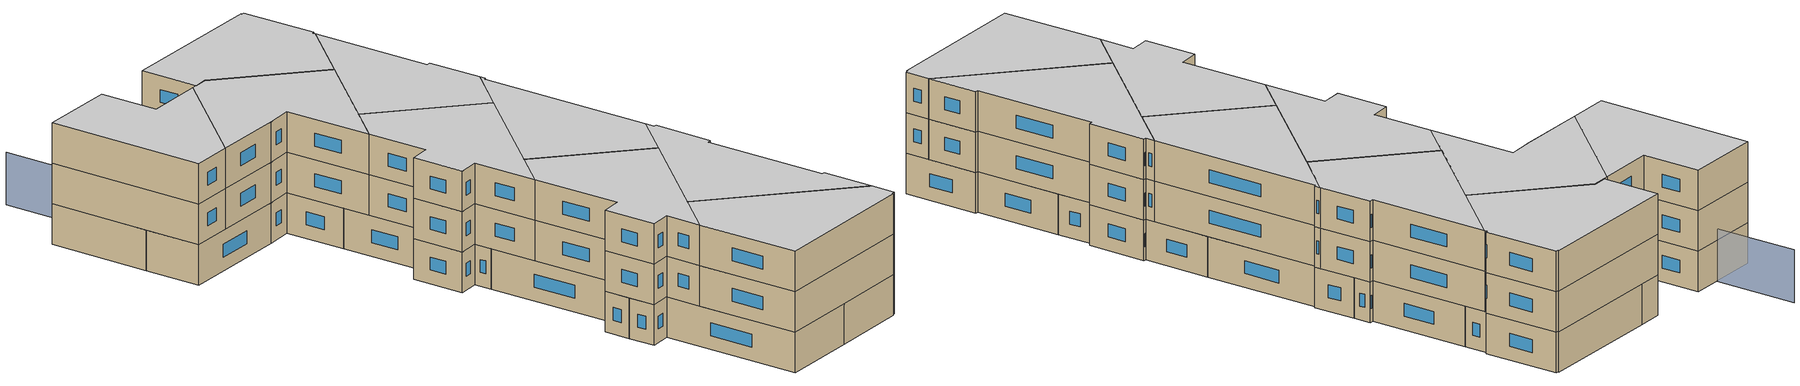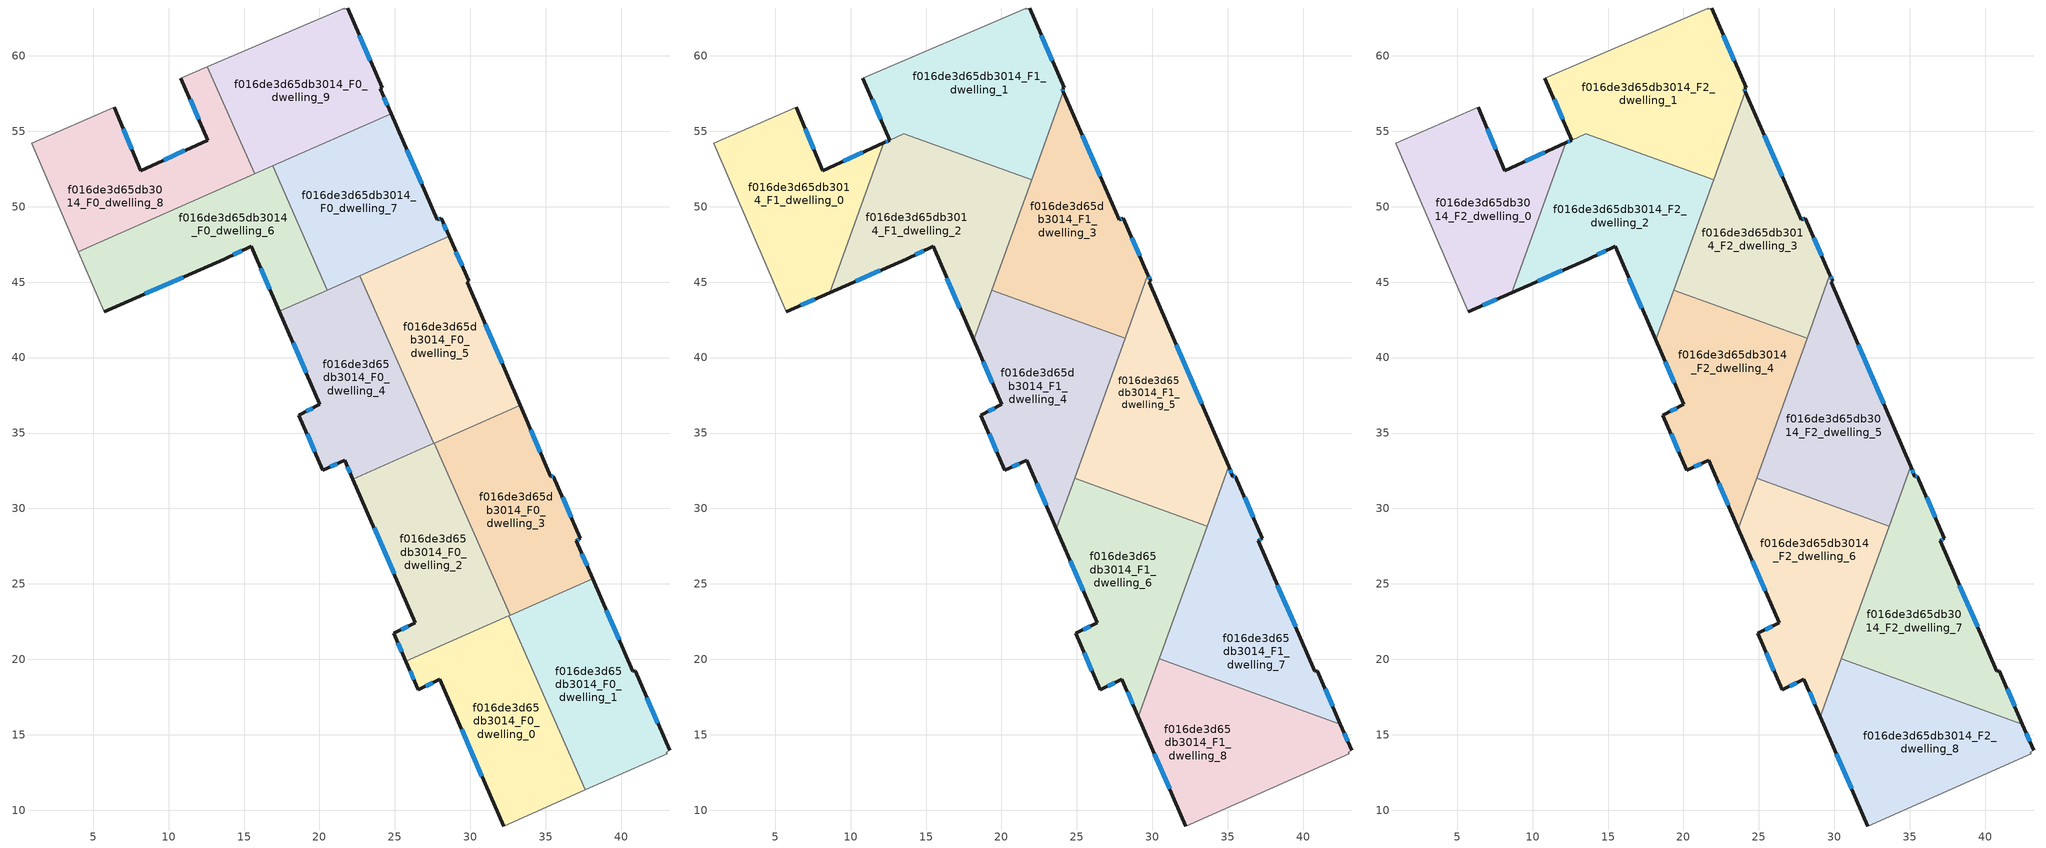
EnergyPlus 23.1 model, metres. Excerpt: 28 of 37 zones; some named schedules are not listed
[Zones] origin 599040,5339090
f016de3d65db3014_F0_dwelling_0
 floor ground (EU_floor_Construction): 32.54,22.87 37.62,11.34 32.21,8.95 27.99,18.68 26.54,17.99 25.73,19.87 z0
 wall outside (EU_wall_Construction): 25.73,19.87 26.54,17.99 27.99,18.68 32.21,8.95 z0:3
 wall to f016de3d65db3014_F0_dwelling_1 (EU_wall_Construction): 37.62,11.34 32.54,22.87 z0:3
 wall adiabatic (EU_wall_Construction): 32.21,8.95 37.62,11.34 z0:3
 wall to f016de3d65db3014_F0_dwelling_2 (EU_wall_Construction): 32.54,22.87 25.73,19.87 z0:3
 window (EU_Window_Construction): 26,19.23 26.27,18.63 / 29.43,15.37 30.77,12.26 / 27.04,18.22 27.5,18.45 z1.02:1.98
f016de3d65db3014_F0_dwelling_1
 floor ground (EU_floor_Construction): 38.12,25.33 40.78,19.22 40.93,19.25 43.22,13.96 42.99,13.83 43.04,13.75 37.62,11.34 32.54,22.87 z0
 wall outside (EU_wall_Construction): 43.22,13.96 40.93,19.25 40.78,19.22 38.12,25.33 z0:3
 wall adiabatic (EU_wall_Construction): 37.62,11.34 43.04,13.75 42.99,13.83 43.22,13.96 z0:3
 wall to f016de3d65db3014_F0_dwelling_3 (EU_wall_Construction): 38.12,25.33 32.65,22.92 z0:3
 wall to f016de3d65db3014_F0_dwelling_2 (EU_wall_Construction): 32.65,22.92 32.54,22.87 z0:3
 window (EU_Window_Construction): 39.87,21.3 39.02,23.25 / 42.44,15.76 41.71,17.45 z1.02:1.98
f016de3d65db3014_F0_dwelling_2
 floor ground (EU_floor_Construction): 27.62,34.33 32.65,22.92 25.73,19.87 24.93,21.71 26.36,22.41 22.21,31.95 z0
 wall outside (EU_wall_Construction): 22.21,31.95 26.36,22.41 24.93,21.71 25.73,19.87 z0:3
 wall to f016de3d65db3014_F0_dwelling_3 (EU_wall_Construction): 32.65,22.92 27.62,34.33 z0:3
 wall to f016de3d65db3014_F0_dwelling_4 (EU_wall_Construction): 27.57,34.31 22.21,31.95 z0:3
 wall to f016de3d65db3014_F0_dwelling_5 (EU_wall_Construction): 27.62,34.33 27.57,34.31 z0:3
 window (EU_Window_Construction): 23.62,28.7 24.95,25.66 / 25.2,21.08 25.46,20.5 / 25.87,22.17 25.41,21.95 z1.02:1.98
f016de3d65db3014_F0_dwelling_3
 floor ground (EU_floor_Construction): 33.31,36.84 35.35,32.12 35.51,32.15 37.29,28.01 37.02,27.85 38.12,25.33 32.65,22.92 27.62,34.33 z0
 wall outside (EU_wall_Construction): 38.12,25.33 37.02,27.85 37.29,28.01 35.51,32.15 35.35,32.12 33.31,36.84 z0:3
 wall to f016de3d65db3014_F0_dwelling_5 (EU_wall_Construction): 33.31,36.84 27.62,34.33 z0:3
 window (EU_Window_Construction): 37.75,26.19 37.4,26.99 / 34.65,33.72 34,35.23 / 35.45,32.14 35.4,32.13 / 36.69,29.42 36.12,30.74 / 37.11,27.9 37.2,27.96 z1.02:1.98
f016de3d65db3014_F0_dwelling_4
 floor ground (EU_floor_Construction): 22.67,45.43 27.57,34.31 22.21,31.95 21.67,33.2 20.23,32.53 18.64,36.19 20.04,36.89 17.34,43.08 z0
 wall outside (EU_wall_Construction): 17.34,43.08 20.04,36.89 18.64,36.19 20.23,32.53 21.67,33.2 22.21,31.95 z0:3
 wall to f016de3d65db3014_F0_dwelling_5 (EU_wall_Construction): 27.57,34.31 22.67,45.43 z0:3
 wall to f016de3d65db3014_F0_dwelling_6 (EU_wall_Construction): 20.52,44.48 17.34,43.08 z0:3
 wall to f016de3d65db3014_F0_dwelling_7 (EU_wall_Construction): 22.67,45.43 20.52,44.48 z0:3
 window (EU_Window_Construction): 19.18,34.94 19.69,33.77 / 19.56,36.65 19.11,36.43 / 18.26,40.97 19.12,39 / 21.85,32.77 22.03,32.37 / 20.72,32.76 21.18,32.97 z1.02:1.98
f016de3d65db3014_F0_dwelling_5
 floor ground (EU_floor_Construction): 29.9,45.08 29.8,45 33.31,36.84 27.57,34.31 22.67,45.43 28.59,48.04 z0
 wall outside (EU_wall_Construction): 33.31,36.84 29.8,45 29.9,45.08 28.59,48.04 z0:3
 wall to f016de3d65db3014_F0_dwelling_7 (EU_wall_Construction): 28.59,48.04 22.67,45.43 z0:3
 window (EU_Window_Construction): 29.45,46.09 29.04,47.03 / 32.12,39.61 31,42.22 z1.02:1.98
f016de3d65db3014_F0_dwelling_6
 floor ground (EU_floor_Construction): 16.9,52.7 20.52,44.48 17.34,43.08 15.46,47.39 13.68,46.53 5.72,43.04 4.01,47.02 z0
 wall outside (EU_wall_Construction): 5.72,43.04 13.68,46.53 15.46,47.39 17.34,43.08 z0:3
 wall adiabatic (EU_wall_Construction): 4.01,47.02 5.72,43.04 z0:3
 wall to f016de3d65db3014_F0_dwelling_7 (EU_wall_Construction): 20.52,44.48 16.9,52.7 z0:3
 wall to f016de3d65db3014_F0_dwelling_8 (EU_wall_Construction): 15.7,52.17 4.01,47.02 z0:3
 wall to f016de3d65db3014_F0_dwelling_9 (EU_wall_Construction): 16.9,52.7 15.7,52.17 z0:3
 window (EU_Window_Construction): 8.43,44.23 10.97,45.34 / 16.1,45.92 16.7,44.55 / 14.29,46.82 14.86,47.1 z1.02:1.98
 ceiling adiabatic (EU_roof_Construction): 20.52,44.48 19.89,45.93 19.15,43.88 z3
f016de3d65db3014_F0_dwelling_7
 floor ground (EU_floor_Construction): 24.75,56.16 27.81,49.15 28.07,49.23 28.59,48.04 20.52,44.48 16.9,52.7 z0
 wall outside (EU_wall_Construction): 28.59,48.04 28.07,49.23 27.81,49.15 24.75,56.16 z0:3
 wall to f016de3d65db3014_F0_dwelling_9 (EU_wall_Construction): 24.75,56.16 16.9,52.7 z0:3
 window (EU_Window_Construction): 26.77,51.54 25.79,53.78 / 27.98,49.2 27.89,49.18 / 28.42,48.44 28.25,48.83 z1.02:1.98
 ceiling adiabatic (EU_roof_Construction): 19.89,45.93 23.35,55.55 16.9,52.7 z3
f016de3d65db3014_F0_dwelling_8
 floor ground (EU_floor_Construction): 12.57,59.27 15.69,52.17 4.01,47.02 0.93,54.2 6.4,56.58 8.15,52.4 12.6,54.42 10.81,58.51 z0
 wall outside (EU_wall_Construction): 10.81,58.51 12.6,54.42 8.15,52.4 6.4,56.58 z0:3
 wall adiabatic (EU_wall_Construction): 12.57,59.27 10.81,58.51 / 6.4,56.58 0.93,54.2 4.01,47.02 z0:3
 wall to f016de3d65db3014_F0_dwelling_9 (EU_wall_Construction): 15.69,52.17 12.57,59.27 z0:3
 window (EU_Window_Construction): 7.55,53.82 6.99,55.16 / 11.09,53.73 9.66,53.09 / 11.42,57.12 11.99,55.81 z1.02:1.98
f016de3d65db3014_F0_dwelling_9
 floor ground (EU_floor_Construction): 21.87,63.17 24.16,57.87 24.03,57.82 24.75,56.16 15.69,52.17 12.57,59.27 21.64,63.18 21.62,63.08 z0
 wall outside (EU_wall_Construction): 24.75,56.16 24.03,57.82 24.16,57.87 21.87,63.17 z0:3
 wall adiabatic (EU_wall_Construction): 21.64,63.18 12.57,59.27 / 21.64,63.18 21.62,63.08 / 21.87,63.17 21.62,63.08 z0:3
 window (EU_Window_Construction): 24.5,56.73 24.27,57.26 / 23.38,59.68 22.65,61.37 z1.02:1.98
f016de3d65db3014_F1_dwelling_0
 floor to f016de3d65db3014_F0_dwelling_8 (EU_floor_Construction): 12.2,54.24 10.65,49.95 4.01,47.02 0.93,54.2 6.4,56.58 8.15,52.4 z3
 floor to f016de3d65db3014_F0_dwelling_6 (EU_floor_Construction): 10.65,49.95 8.62,44.31 5.72,43.04 4.01,47.02 z3
 wall outside (EU_wall_Construction): 12.2,54.24 8.15,52.4 6.4,56.58 / 5.72,43.04 8.62,44.31 z3:6
 wall to f016de3d65db3014_F1_dwelling_2 (EU_wall_Construction): 8.62,44.31 12.2,54.24 z3:6
 wall adiabatic (EU_wall_Construction): 6.4,56.58 0.93,54.2 5.72,43.04 z3:6
 window (EU_Window_Construction): 7.55,53.82 6.99,55.16 / 10.82,53.61 9.52,53.03 / 6.71,43.47 7.63,43.88 z4.02:4.98
f016de3d65db3014_F1_dwelling_1
 floor to f016de3d65db3014_F0_dwelling_9 (EU_floor_Construction): 21.87,63.17 24.16,57.87 24.03,57.82 24.11,57.64 23.35,55.55 18.06,53.21 14.7,54.42 12.57,59.27 21.64,63.18 21.62,63.08 z3
 floor adiabatic (EU_floor_Construction): 23.35,55.55 22,51.79 18.06,53.21 z3
 floor to f016de3d65db3014_F0_dwelling_8 (EU_floor_Construction): 12.57,59.27 14.7,54.42 13.54,54.84 12.6,54.42 10.81,58.51 z3
 wall outside (EU_wall_Construction): 10.81,58.51 12.6,54.42 / 24.11,57.64 24.03,57.82 24.16,57.87 21.87,63.17 z3:6
 wall adiabatic (EU_wall_Construction): 21.64,63.18 10.81,58.51 / 21.64,63.18 21.62,63.08 / 21.87,63.17 21.62,63.08 z3:6
 wall to f016de3d65db3014_F1_dwelling_2 (EU_wall_Construction): 12.6,54.42 13.54,54.84 22,51.79 z3:6
 wall to f016de3d65db3014_F1_dwelling_3 (EU_wall_Construction): 22,51.79 24.11,57.64 z3:6
 window (EU_Window_Construction): 11.42,57.12 11.99,55.81 / 23.38,59.68 22.65,61.37 / 24.08,57.7 24.05,57.76 z4.02:4.98
f016de3d65db3014_F1_dwelling_2
 floor to f016de3d65db3014_F0_dwelling_6 (EU_floor_Construction): 16.9,52.7 19.89,45.93 19.15,43.88 17.34,43.08 15.46,47.39 13.68,46.53 8.62,44.31 10.65,49.95 z3
 floor to f016de3d65db3014_F0_dwelling_8 (EU_floor_Construction): 14.7,54.42 15.69,52.17 10.65,49.95 12.2,54.24 13.54,54.84 z3
 floor to f016de3d65db3014_F0_dwelling_4 (EU_floor_Construction): 19.15,43.88 18.17,41.17 17.34,43.08 z3
 floor adiabatic (EU_floor_Construction): 22,51.79 19.89,45.93 16.9,52.7 18.06,53.21 z3
 floor to f016de3d65db3014_F0_dwelling_9 (EU_floor_Construction): 18.06,53.21 15.69,52.17 14.7,54.42 z3
 wall outside (EU_wall_Construction): 8.62,44.31 13.68,46.53 15.46,47.39 18.17,41.17 / 12.6,54.42 12.2,54.24 z3:6
 wall to f016de3d65db3014_F1_dwelling_4 (EU_wall_Construction): 18.17,41.17 19.36,44.48 z3:6
 wall to f016de3d65db3014_F1_dwelling_3 (EU_wall_Construction): 19.36,44.48 22,51.79 z3:6
 window (EU_Window_Construction): 16.39,45.27 17.25,43.29 / 14.29,46.82 14.86,47.1 / 10.34,45.07 11.96,45.78 / 12.46,54.36 12.33,54.3 z4.02:4.98
f016de3d65db3014_F1_dwelling_3
 floor to f016de3d65db3014_F0_dwelling_7 (EU_floor_Construction): 24.75,56.16 27.81,49.15 28.07,49.23 28.59,48.04 20.52,44.48 19.89,45.93 23.35,55.55 z3
 floor to f016de3d65db3014_F0_dwelling_9 (EU_floor_Construction): 24.11,57.64 24.75,56.16 23.35,55.55 z3
 floor to f016de3d65db3014_F0_dwelling_4 (EU_floor_Construction): 22.67,45.43 23.79,42.88 20,44.25 z3
 floor to f016de3d65db3014_F0_dwelling_5 (EU_floor_Construction): 28.59,48.04 29.71,45.5 28.2,41.29 23.79,42.88 22.67,45.43 z3
 floor adiabatic (EU_floor_Construction): 19.89,45.93 20.52,44.48 20,44.25 19.36,44.48 z3
 wall outside (EU_wall_Construction): 29.71,45.5 28.07,49.23 27.81,49.15 24.11,57.64 z3:6
 wall to f016de3d65db3014_F1_dwelling_4 (EU_wall_Construction): 19.36,44.48 28.2,41.29 z3:6
 wall to f016de3d65db3014_F1_dwelling_5 (EU_wall_Construction): 28.2,41.29 29.71,45.5 z3:6
 window (EU_Window_Construction): 26.55,52.04 25.37,54.75 / 27.98,49.2 27.89,49.18 / 29.15,46.77 28.63,47.96 z4.02:4.98
f016de3d65db3014_F1_dwelling_4
 floor to f016de3d65db3014_F0_dwelling_4 (EU_floor_Construction): 23.79,42.88 26.53,36.66 25.32,33.32 22.21,31.95 21.67,33.2 20.23,32.53 18.64,36.19 20.04,36.89 18.17,41.17 19.15,43.88 20,44.25 z3
 floor to f016de3d65db3014_F0_dwelling_2 (EU_floor_Construction): 25.32,33.32 23.64,28.66 22.21,31.95 z3
 floor to f016de3d65db3014_F0_dwelling_5 (EU_floor_Construction): 28.2,41.29 26.53,36.66 23.79,42.88 z3
 floor adiabatic (EU_floor_Construction): 20,44.25 19.15,43.88 19.36,44.48 z3
 wall outside (EU_wall_Construction): 18.17,41.17 20.04,36.89 18.64,36.19 20.23,32.53 21.67,33.2 23.64,28.66 z3:6
 wall to f016de3d65db3014_F1_dwelling_6 (EU_wall_Construction): 23.64,28.66 24.85,32 z3:6
 wall to f016de3d65db3014_F1_dwelling_5 (EU_wall_Construction): 24.85,32 28.2,41.29 z3:6
 window (EU_Window_Construction): 20.72,32.76 21.18,32.97 / 19.18,34.94 19.69,33.77 / 19.56,36.65 19.11,36.43 / 18.81,39.72 19.4,38.35 / 22.34,31.66 22.97,30.2 z4.02:4.98
f016de3d65db3014_F1_dwelling_5
 floor to f016de3d65db3014_F0_dwelling_3 (EU_floor_Construction): 33.31,36.84 35.06,32.78 33.63,28.83 29.36,30.37 27.62,34.33 z3
 floor to f016de3d65db3014_F0_dwelling_5 (EU_floor_Construction): 29.9,45.08 29.8,45 33.31,36.84 27.57,34.31 26.53,36.66 29.71,45.5 z3
 floor to f016de3d65db3014_F0_dwelling_2 (EU_floor_Construction): 27.62,34.33 29.36,30.37 24.85,32 25.32,33.32 z3
 floor to f016de3d65db3014_F0_dwelling_4 (EU_floor_Construction): 26.53,36.66 27.57,34.31 25.32,33.32 z3
 wall outside (EU_wall_Construction): 35.06,32.78 29.8,45 29.9,45.08 29.71,45.5 z3:6
 wall to f016de3d65db3014_F1_dwelling_6 (EU_wall_Construction): 24.85,32 33.63,28.83 z3:6
 wall to f016de3d65db3014_F1_dwelling_7 (EU_wall_Construction): 33.63,28.83 35.06,32.78 z3:6
 window (EU_Window_Construction): 33.27,36.94 31.59,40.84 / 29.83,45.22 29.78,45.36 z4.02:4.98
f016de3d65db3014_F1_dwelling_6
 floor to f016de3d65db3014_F0_dwelling_2 (EU_floor_Construction): 29.36,30.37 32.02,24.35 31.29,22.32 25.73,19.87 24.93,21.71 26.36,22.41 23.64,28.66 24.85,32 z3
 floor to f016de3d65db3014_F0_dwelling_0 (EU_floor_Construction): 31.29,22.32 29.07,16.18 27.99,18.68 26.54,17.99 25.73,19.87 z3
 floor to f016de3d65db3014_F0_dwelling_3 (EU_floor_Construction): 33.63,28.83 32.02,24.35 29.36,30.37 z3
 wall outside (EU_wall_Construction): 23.64,28.66 26.36,22.41 24.93,21.71 26.54,17.99 27.99,18.68 29.07,16.18 z3:6
 wall to f016de3d65db3014_F1_dwelling_8 (EU_wall_Construction): 29.07,16.18 30.46,20.02 z3:6
 wall to f016de3d65db3014_F1_dwelling_7 (EU_wall_Construction): 30.46,20.02 33.63,28.83 z3:6
 window (EU_Window_Construction): 25.48,20.44 25.99,19.25 / 25.87,22.17 25.41,21.95 / 24.57,26.53 25.43,24.54 / 28.36,17.83 28.71,17.03 / 27.04,18.22 27.5,18.45 z4.02:4.98
f016de3d65db3014_F1_dwelling_7
 floor to f016de3d65db3014_F0_dwelling_1 (EU_floor_Construction): 38.12,25.33 40.78,19.22 40.93,19.25 42.47,15.69 34.42,18.59 32.54,22.87 z3
 floor to f016de3d65db3014_F0_dwelling_3 (EU_floor_Construction): 35.51,32.15 37.29,28.01 37.02,27.85 38.12,25.33 32.65,22.92 32.02,24.35 35.06,32.78 35.35,32.12 z3
 floor to f016de3d65db3014_F0_dwelling_2 (EU_floor_Construction): 32.02,24.35 32.65,22.92 31.29,22.32 z3
 floor to f016de3d65db3014_F0_dwelling_0 (EU_floor_Construction): 32.54,22.87 34.42,18.59 30.46,20.02 31.29,22.32 z3
 wall outside (EU_wall_Construction): 42.47,15.69 40.93,19.25 40.78,19.22 37.02,27.85 37.29,28.01 35.51,32.15 35.35,32.12 35.06,32.78 z3:6
 wall to f016de3d65db3014_F1_dwelling_8 (EU_wall_Construction): 30.46,20.02 42.47,15.69 z3:6
 window (EU_Window_Construction): 35.25,32.34 35.16,32.56 / 35.45,32.14 35.4,32.13 / 36.69,29.42 36.12,30.74 / 37.11,27.9 37.2,27.96 / 39.5,22.15 38.3,24.91 / 41.95,16.9 41.45,18.04 z4.02:4.98
f016de3d65db3014_F1_dwelling_8
 floor to f016de3d65db3014_F0_dwelling_0 (EU_floor_Construction): 34.42,18.59 37.62,11.34 32.21,8.95 29.07,16.18 30.46,20.02 z3
 floor to f016de3d65db3014_F0_dwelling_1 (EU_floor_Construction): 42.47,15.69 43.22,13.96 42.99,13.83 43.04,13.75 37.62,11.34 34.42,18.59 z3
 wall outside (EU_wall_Construction): 29.07,16.18 32.21,8.95 / 43.22,13.96 42.47,15.69 z3:6
 wall adiabatic (EU_wall_Construction): 32.21,8.95 43.04,13.75 42.99,13.83 43.22,13.96 z3:6
 window (EU_Window_Construction): 30.14,13.72 31.14,11.41 / 42.97,14.55 42.73,15.1 z4.02:4.98
f016de3d65db3014_F2_dwelling_0
 floor to f016de3d65db3014_F1_dwelling_0 (EU_floor_Construction): 12.2,54.24 8.62,44.31 5.72,43.04 0.93,54.2 6.4,56.58 8.15,52.4 z6
 wall outside (EU_wall_Construction): 12.2,54.24 8.15,52.4 6.4,56.58 / 5.72,43.04 8.62,44.31 z6:9
 wall to f016de3d65db3014_F2_dwelling_2 (EU_wall_Construction): 8.62,44.31 12.2,54.24 z6:9
 wall adiabatic (EU_wall_Construction): 6.4,56.58 0.93,54.2 5.72,43.04 z6:9
 window (EU_Window_Construction): 7.55,53.82 6.99,55.16 / 10.82,53.61 9.52,53.03 / 6.71,43.47 7.63,43.88 z7.02:7.98
 ceiling to f016de3d65db3014_F3_dwelling_0 (EU_floor_Construction): 8.62,44.31 12.2,54.24 8.15,52.4 6.4,56.58 0.93,54.2 5.72,43.04 z9
f016de3d65db3014_F2_dwelling_1
 floor to f016de3d65db3014_F1_dwelling_1 (EU_floor_Construction): 21.87,63.17 24.16,57.87 24.03,57.82 24.11,57.64 22,51.79 13.54,54.84 12.6,54.42 10.81,58.51 21.64,63.18 21.62,63.08 z6
 wall outside (EU_wall_Construction): 10.81,58.51 12.6,54.42 / 24.11,57.64 24.03,57.82 24.16,57.87 21.87,63.17 z6:9
 wall adiabatic (EU_wall_Construction): 21.64,63.18 10.81,58.51 / 21.64,63.18 21.62,63.08 / 21.87,63.17 21.62,63.08 z6:9
 wall to f016de3d65db3014_F2_dwelling_2 (EU_wall_Construction): 12.6,54.42 13.54,54.84 22,51.79 z6:9
 wall to f016de3d65db3014_F2_dwelling_3 (EU_wall_Construction): 22,51.79 24.11,57.64 z6:9
 window (EU_Window_Construction): 11.42,57.12 11.99,55.81 / 23.38,59.68 22.65,61.37 / 24.08,57.7 24.05,57.76 z7.02:7.98
 ceiling to f016de3d65db3014_F3_dwelling_1 (EU_floor_Construction): 22,51.79 24.11,57.64 24.03,57.82 24.16,57.87 21.87,63.17 21.62,63.08 21.64,63.18 10.81,58.51 12.6,54.42 13.54,54.84 z9
f016de3d65db3014_F2_dwelling_2
 floor to f016de3d65db3014_F1_dwelling_2 (EU_floor_Construction): 22,51.79 18.17,41.17 15.46,47.39 13.68,46.53 8.62,44.31 12.2,54.24 13.54,54.84 z6
 wall outside (EU_wall_Construction): 8.62,44.31 13.68,46.53 15.46,47.39 18.17,41.17 / 12.6,54.42 12.2,54.24 z6:9
 wall to f016de3d65db3014_F2_dwelling_4 (EU_wall_Construction): 18.17,41.17 19.36,44.48 z6:9
 wall to f016de3d65db3014_F2_dwelling_3 (EU_wall_Construction): 19.36,44.48 22,51.79 z6:9
 window (EU_Window_Construction): 16.39,45.27 17.25,43.29 / 14.29,46.82 14.86,47.1 / 10.34,45.07 11.96,45.78 / 12.46,54.36 12.33,54.3 z7.02:7.98
 ceiling to f016de3d65db3014_F3_dwelling_2 (EU_floor_Construction): 18.17,41.17 22,51.79 13.54,54.84 12.2,54.24 8.62,44.31 13.68,46.53 15.46,47.39 z9
f016de3d65db3014_F2_dwelling_3
 floor to f016de3d65db3014_F1_dwelling_3 (EU_floor_Construction): 24.11,57.64 27.81,49.15 28.07,49.23 29.71,45.5 28.2,41.29 19.36,44.48 z6
 wall outside (EU_wall_Construction): 29.71,45.5 28.07,49.23 27.81,49.15 24.11,57.64 z6:9
 wall to f016de3d65db3014_F2_dwelling_4 (EU_wall_Construction): 19.36,44.48 28.2,41.29 z6:9
 wall to f016de3d65db3014_F2_dwelling_5 (EU_wall_Construction): 28.2,41.29 29.71,45.5 z6:9
 window (EU_Window_Construction): 26.55,52.04 25.37,54.75 / 27.98,49.2 27.89,49.18 / 29.15,46.77 28.63,47.96 z7.02:7.98
 ceiling to f016de3d65db3014_F3_dwelling_3 (EU_floor_Construction): 28.2,41.29 29.71,45.5 28.07,49.23 27.81,49.15 24.11,57.64 19.36,44.48 z9
f016de3d65db3014_F2_dwelling_4
 floor to f016de3d65db3014_F1_dwelling_4 (EU_floor_Construction): 28.2,41.29 23.64,28.66 21.67,33.2 20.23,32.53 18.64,36.19 20.04,36.89 18.17,41.17 19.36,44.48 z6
 wall outside (EU_wall_Construction): 18.17,41.17 20.04,36.89 18.64,36.19 20.23,32.53 21.67,33.2 23.64,28.66 z6:9
 wall to f016de3d65db3014_F2_dwelling_6 (EU_wall_Construction): 23.64,28.66 24.85,32 z6:9
 wall to f016de3d65db3014_F2_dwelling_5 (EU_wall_Construction): 24.85,32 28.2,41.29 z6:9
 window (EU_Window_Construction): 20.72,32.76 21.18,32.97 / 19.18,34.94 19.69,33.77 / 19.56,36.65 19.11,36.43 / 18.81,39.72 19.4,38.35 / 22.34,31.66 22.97,30.2 z7.02:7.98
 ceiling to f016de3d65db3014_F3_dwelling_4 (EU_floor_Construction): 23.64,28.66 28.2,41.29 19.36,44.48 18.17,41.17 20.04,36.89 18.64,36.19 20.23,32.53 21.67,33.2 z9
f016de3d65db3014_F2_dwelling_5
 floor to f016de3d65db3014_F1_dwelling_5 (EU_floor_Construction): 29.9,45.08 29.8,45 35.06,32.78 33.63,28.83 24.85,32 29.71,45.5 z6
 wall outside (EU_wall_Construction): 35.06,32.78 29.8,45 29.9,45.08 29.71,45.5 z6:9
 wall to f016de3d65db3014_F2_dwelling_6 (EU_wall_Construction): 24.85,32 33.63,28.83 z6:9
 wall to f016de3d65db3014_F2_dwelling_7 (EU_wall_Construction): 33.63,28.83 35.06,32.78 z6:9
 window (EU_Window_Construction): 33.27,36.94 31.59,40.84 / 29.83,45.22 29.78,45.36 z7.02:7.98
 ceiling to f016de3d65db3014_F3_dwelling_5 (EU_floor_Construction): 33.63,28.83 35.06,32.78 29.8,45 29.9,45.08 29.71,45.5 24.85,32 z9
f016de3d65db3014_F2_dwelling_6
 floor to f016de3d65db3014_F1_dwelling_6 (EU_floor_Construction): 33.63,28.83 29.07,16.18 27.99,18.68 26.54,17.99 24.93,21.71 26.36,22.41 23.64,28.66 24.85,32 z6
 wall outside (EU_wall_Construction): 23.64,28.66 26.36,22.41 24.93,21.71 26.54,17.99 27.99,18.68 29.07,16.18 z6:9
 wall to f016de3d65db3014_F2_dwelling_8 (EU_wall_Construction): 29.07,16.18 30.46,20.02 z6:9
 wall to f016de3d65db3014_F2_dwelling_7 (EU_wall_Construction): 30.46,20.02 33.63,28.83 z6:9
 window (EU_Window_Construction): 25.48,20.44 25.99,19.25 / 25.87,22.17 25.41,21.95 / 24.57,26.53 25.43,24.54 / 28.36,17.83 28.71,17.03 / 27.04,18.22 27.5,18.45 z7.02:7.98
 ceiling to f016de3d65db3014_F3_dwelling_6 (EU_floor_Construction): 29.07,16.18 33.63,28.83 24.85,32 23.64,28.66 26.36,22.41 24.93,21.71 26.54,17.99 27.99,18.68 z9
f016de3d65db3014_F2_dwelling_7
 floor to f016de3d65db3014_F1_dwelling_7 (EU_floor_Construction): 35.51,32.15 37.29,28.01 37.02,27.85 40.78,19.22 40.93,19.25 42.47,15.69 30.46,20.02 35.06,32.78 35.35,32.12 z6
 wall outside (EU_wall_Construction): 42.47,15.69 40.93,19.25 40.78,19.22 37.02,27.85 37.29,28.01 35.51,32.15 35.35,32.12 35.06,32.78 z6:9
 wall to f016de3d65db3014_F2_dwelling_8 (EU_wall_Construction): 30.46,20.02 42.47,15.69 z6:9
 window (EU_Window_Construction): 35.25,32.34 35.16,32.56 / 35.45,32.14 35.4,32.13 / 36.69,29.42 36.12,30.74 / 37.11,27.9 37.2,27.96 / 39.5,22.15 38.3,24.91 / 41.95,16.9 41.45,18.04 z7.02:7.98
 ceiling to f016de3d65db3014_F3_dwelling_7 (EU_floor_Construction): 42.47,15.69 40.93,19.25 40.78,19.22 37.02,27.85 37.29,28.01 35.51,32.15 35.35,32.12 35.06,32.78 30.46,20.02 z9
f016de3d65db3014_F2_dwelling_8
 floor to f016de3d65db3014_F1_dwelling_8 (EU_floor_Construction): 42.47,15.69 43.22,13.96 42.99,13.83 43.04,13.75 32.21,8.95 29.07,16.18 30.46,20.02 z6
 wall outside (EU_wall_Construction): 29.07,16.18 32.21,8.95 / 43.22,13.96 42.47,15.69 z6:9
 wall adiabatic (EU_wall_Construction): 32.21,8.95 43.04,13.75 42.99,13.83 43.22,13.96 z6:9
 window (EU_Window_Construction): 30.14,13.72 31.14,11.41 / 42.97,14.55 42.73,15.1 z7.02:7.98
 ceiling to f016de3d65db3014_F3_dwelling_8 (EU_floor_Construction): 43.04,13.75 42.99,13.83 43.22,13.96 42.47,15.69 30.46,20.02 29.07,16.18 32.21,8.95 z9
shading: 1.82,61.55 4.38,55.7 z0:3.9
[Building]
EU S2 Campaign: North Axis=0; Terrain=City; Solar Distribution=FullExterior
[Site:Location]
Vienna: Latitude=48; Longitude=16.5; Time Zone=1; Elevation=183
[SizingPeriod:WeatherFileDays]
AnnualSizingPeriod: Begin Month=1; Begin Day of Month=1; End Month=12; End Day of Month=31; Day of Week for Start Day=Monday; Use Weather File Daylight Saving Period=No; Use Weather File Rain and Snow Indicators=No
[MATERIAL]
EU_InternalMass_Material: Roughness=MediumRough; Thickness=0.1; Conductivity=1; Density=1800; Specific Heat=900; Thermal Absorptance=0.9; Solar Absorptance=0.7; Visible Absorptance=0.7
[MATERIAL:NOMASS] Roughness=MediumRough; Thermal Absorptance=0.9; Solar Absorptance=0.7; Visible Absorptance=0.7
Name | Thermal Resistance
EU_wall_NoMass | 0.942466
EU_roof_NoMass | 0.551687
EU_floor_NoMass | 0.66527
[WINDOWMATERIAL:SIMPLEGLAZINGSYSTEM]
EU_Window_SimpleGlazing: UFactor=2.03367; Solar Heat Gain Coefficient=0.65; Visible Transmittance=0.65
[CONSTRUCTION]
EU_wall_Construction: EU_wall_NoMass
EU_roof_Construction: EU_roof_NoMass
EU_floor_Construction: EU_floor_NoMass
EU_Window_Construction: EU_Window_SimpleGlazing
EU_InternalMass_Construction: EU_InternalMass_Material
[ZONE] Type=1; Multiplier=1; Ceiling Height=autocalculate; Floor Area=autocalculate; Part of Total Floor Area=Yes
Name | Volume
f016de3d65db3014_F0_dwelling_0 | 231.853
f016de3d65db3014_F1_dwelling_0; f016de3d65db3014_F2_dwelling_0 | 234.965
f016de3d65db3014_F0_dwelling_1 | 231.873
f016de3d65db3014_F1_dwelling_1; f016de3d65db3014_F2_dwelling_1 | 270.497
f016de3d65db3014_F0_dwelling_2 | 231.857
f016de3d65db3014_F1_dwelling_2 | 267.404
f016de3d65db3014_F2_dwelling_2 | 267.328
f016de3d65db3014_F0_dwelling_3 | 231.828
f016de3d65db3014_F1_dwelling_3; f016de3d65db3014_F2_dwelling_3 | 257.611
f016de3d65db3014_F0_dwelling_4 | 231.875
f016de3d65db3014_F1_dwelling_4; f016de3d65db3014_F2_dwelling_4 | 257.62
f016de3d65db3014_F0_dwelling_5 | 231.847
f016de3d65db3014_F1_dwelling_5; f016de3d65db3014_F2_dwelling_5 | 257.629
f016de3d65db3014_F0_dwelling_6 | 231.867
f016de3d65db3014_F1_dwelling_6; f016de3d65db3014_F2_dwelling_6 | 257.593
f016de3d65db3014_F0_dwelling_7 | 231.855
f016de3d65db3014_F1_dwelling_7; f016de3d65db3014_F2_dwelling_7 | 257.618
f016de3d65db3014_F0_dwelling_8 | 231.84
f016de3d65db3014_F1_dwelling_8; f016de3d65db3014_F2_dwelling_8 | 257.637
f016de3d65db3014_F0_dwelling_9 | 231.861
[INTERNALMASS] Construction=EU_InternalMass_Construction
Name | Zone or ZoneList | Surface Area
f016de3d65db3014_F0_dwelling_0_EU_InternalMass | f016de3d65db3014_F0_dwelling_0 | 77.2845
f016de3d65db3014_F0_dwelling_1_EU_InternalMass | f016de3d65db3014_F0_dwelling_1 | 77.2912
f016de3d65db3014_F0_dwelling_2_EU_InternalMass | f016de3d65db3014_F0_dwelling_2 | 77.2853
f016de3d65db3014_F0_dwelling_3_EU_InternalMass | f016de3d65db3014_F0_dwelling_3 | 77.2761
f016de3d65db3014_F0_dwelling_4_EU_InternalMass | f016de3d65db3014_F0_dwelling_4 | 77.2916
f016de3d65db3014_F0_dwelling_5_EU_InternalMass | f016de3d65db3014_F0_dwelling_5 | 77.2821
f016de3d65db3014_F0_dwelling_6_EU_InternalMass | f016de3d65db3014_F0_dwelling_6 | 77.2888
f016de3d65db3014_F0_dwelling_7_EU_InternalMass | f016de3d65db3014_F0_dwelling_7 | 77.2849
f016de3d65db3014_F0_dwelling_8_EU_InternalMass | f016de3d65db3014_F0_dwelling_8 | 77.2803
f016de3d65db3014_F0_dwelling_9_EU_InternalMass | f016de3d65db3014_F0_dwelling_9 | 77.2866
f016de3d65db3014_F1_dwelling_0_EU_InternalMass | f016de3d65db3014_F1_dwelling_0 | 78.3221
f016de3d65db3014_F1_dwelling_1_EU_InternalMass | f016de3d65db3014_F1_dwelling_1 | 90.162
f016de3d65db3014_F1_dwelling_2_EU_InternalMass | f016de3d65db3014_F1_dwelling_2 | 89.1333
f016de3d65db3014_F1_dwelling_3_EU_InternalMass | f016de3d65db3014_F1_dwelling_3 | 85.87
f016de3d65db3014_F1_dwelling_4_EU_InternalMass | f016de3d65db3014_F1_dwelling_4 | 85.8739
f016de3d65db3014_F1_dwelling_5_EU_InternalMass | f016de3d65db3014_F1_dwelling_5 | 85.8748
f016de3d65db3014_F1_dwelling_6_EU_InternalMass | f016de3d65db3014_F1_dwelling_6 | 85.8647
f016de3d65db3014_F1_dwelling_7_EU_InternalMass | f016de3d65db3014_F1_dwelling_7 | 85.8728
f016de3d65db3014_F1_dwelling_8_EU_InternalMass | f016de3d65db3014_F1_dwelling_8 | 85.8794
f016de3d65db3014_F2_dwelling_0_EU_InternalMass | f016de3d65db3014_F2_dwelling_0 | 78.3221
f016de3d65db3014_F2_dwelling_1_EU_InternalMass | f016de3d65db3014_F2_dwelling_1 | 90.162
f016de3d65db3014_F2_dwelling_2_EU_InternalMass | f016de3d65db3014_F2_dwelling_2 | 89.1333
f016de3d65db3014_F2_dwelling_3_EU_InternalMass | f016de3d65db3014_F2_dwelling_3 | 85.87
f016de3d65db3014_F2_dwelling_4_EU_InternalMass | f016de3d65db3014_F2_dwelling_4 | 85.8739
f016de3d65db3014_F2_dwelling_5_EU_InternalMass | f016de3d65db3014_F2_dwelling_5 | 85.8748
f016de3d65db3014_F2_dwelling_6_EU_InternalMass | f016de3d65db3014_F2_dwelling_6 | 85.8647
f016de3d65db3014_F2_dwelling_7_EU_InternalMass | f016de3d65db3014_F2_dwelling_7 | 85.8728
f016de3d65db3014_F2_dwelling_8_EU_InternalMass | f016de3d65db3014_F2_dwelling_8 | 85.8794
[OTHEREQUIPMENT] Fuel Type=Electricity; Design Level Calculation Method=Watts/Area; Power per Zone Floor Area=1; Fraction Latent=0; Fraction Radiant=0; Fraction Lost=0; Carbon Dioxide Generation Rate=0; EndUse Subcategory=EU_Step8_InternalGains
Name | Zone or ZoneList or Space or SpaceList | Schedule
EU_Step8_InternalGain_f016de3d65db3014_F0_dwelling_0_f000 | f016de3d65db3014_F0_dwelling_0 | EU_Step8_GainSchedule_f016de3d65db3014_F0_dwelling_0_f000
EU_Step8_InternalGain_f016de3d65db3014_F0_dwelling_1_f000 | f016de3d65db3014_F0_dwelling_1 | EU_Step8_GainSchedule_f016de3d65db3014_F0_dwelling_1_f000
EU_Step8_InternalGain_f016de3d65db3014_F0_dwelling_2_f000 | f016de3d65db3014_F0_dwelling_2 | EU_Step8_GainSchedule_f016de3d65db3014_F0_dwelling_2_f000
EU_Step8_InternalGain_f016de3d65db3014_F0_dwelling_3_f000 | f016de3d65db3014_F0_dwelling_3 | EU_Step8_GainSchedule_f016de3d65db3014_F0_dwelling_3_f000
EU_Step8_InternalGain_f016de3d65db3014_F0_dwelling_4_f000 | f016de3d65db3014_F0_dwelling_4 | EU_Step8_GainSchedule_f016de3d65db3014_F0_dwelling_4_f000
EU_Step8_InternalGain_f016de3d65db3014_F0_dwelling_5_f000 | f016de3d65db3014_F0_dwelling_5 | EU_Step8_GainSchedule_f016de3d65db3014_F0_dwelling_5_f000
EU_Step8_InternalGain_f016de3d65db3014_F0_dwelling_6_f000 | f016de3d65db3014_F0_dwelling_6 | EU_Step8_GainSchedule_f016de3d65db3014_F0_dwelling_6_f000
EU_Step8_InternalGain_f016de3d65db3014_F0_dwelling_7_f000 | f016de3d65db3014_F0_dwelling_7 | EU_Step8_GainSchedule_f016de3d65db3014_F0_dwelling_7_f000
EU_Step8_InternalGain_f016de3d65db3014_F0_dwelling_8_f000 | f016de3d65db3014_F0_dwelling_8 | EU_Step8_GainSchedule_f016de3d65db3014_F0_dwelling_8_f000
EU_Step8_InternalGain_f016de3d65db3014_F0_dwelling_9_f000 | f016de3d65db3014_F0_dwelling_9 | EU_Step8_GainSchedule_f016de3d65db3014_F0_dwelling_9_f000
EU_Step8_InternalGain_f016de3d65db3014_F1_dwelling_0_f000 | f016de3d65db3014_F1_dwelling_0 | EU_Step8_GainSchedule_f016de3d65db3014_F1_dwelling_0_f000
EU_Step8_InternalGain_f016de3d65db3014_F1_dwelling_1_f000 | f016de3d65db3014_F1_dwelling_1 | EU_Step8_GainSchedule_f016de3d65db3014_F1_dwelling_1_f000
EU_Step8_InternalGain_f016de3d65db3014_F1_dwelling_2_f000 | f016de3d65db3014_F1_dwelling_2 | EU_Step8_GainSchedule_f016de3d65db3014_F1_dwelling_2_f000
EU_Step8_InternalGain_f016de3d65db3014_F1_dwelling_3_f000 | f016de3d65db3014_F1_dwelling_3 | EU_Step8_GainSchedule_f016de3d65db3014_F1_dwelling_3_f000
EU_Step8_InternalGain_f016de3d65db3014_F1_dwelling_4_f000 | f016de3d65db3014_F1_dwelling_4 | EU_Step8_GainSchedule_f016de3d65db3014_F1_dwelling_4_f000
EU_Step8_InternalGain_f016de3d65db3014_F1_dwelling_5_f000 | f016de3d65db3014_F1_dwelling_5 | EU_Step8_GainSchedule_f016de3d65db3014_F1_dwelling_5_f000
EU_Step8_InternalGain_f016de3d65db3014_F1_dwelling_6_f000 | f016de3d65db3014_F1_dwelling_6 | EU_Step8_GainSchedule_f016de3d65db3014_F1_dwelling_6_f000
EU_Step8_InternalGain_f016de3d65db3014_F1_dwelling_7_f000 | f016de3d65db3014_F1_dwelling_7 | EU_Step8_GainSchedule_f016de3d65db3014_F1_dwelling_7_f000
EU_Step8_InternalGain_f016de3d65db3014_F1_dwelling_8_f000 | f016de3d65db3014_F1_dwelling_8 | EU_Step8_GainSchedule_f016de3d65db3014_F1_dwelling_8_f000
EU_Step8_InternalGain_f016de3d65db3014_F2_dwelling_0_f000 | f016de3d65db3014_F2_dwelling_0 | EU_Step8_GainSchedule_f016de3d65db3014_F2_dwelling_0_f000
EU_Step8_InternalGain_f016de3d65db3014_F2_dwelling_1_f000 | f016de3d65db3014_F2_dwelling_1 | EU_Step8_GainSchedule_f016de3d65db3014_F2_dwelling_1_f000
EU_Step8_InternalGain_f016de3d65db3014_F2_dwelling_2_f000 | f016de3d65db3014_F2_dwelling_2 | EU_Step8_GainSchedule_f016de3d65db3014_F2_dwelling_2_f000
EU_Step8_InternalGain_f016de3d65db3014_F2_dwelling_3_f000 | f016de3d65db3014_F2_dwelling_3 | EU_Step8_GainSchedule_f016de3d65db3014_F2_dwelling_3_f000
EU_Step8_InternalGain_f016de3d65db3014_F2_dwelling_4_f000 | f016de3d65db3014_F2_dwelling_4 | EU_Step8_GainSchedule_f016de3d65db3014_F2_dwelling_4_f000
EU_Step8_InternalGain_f016de3d65db3014_F2_dwelling_5_f000 | f016de3d65db3014_F2_dwelling_5 | EU_Step8_GainSchedule_f016de3d65db3014_F2_dwelling_5_f000
EU_Step8_InternalGain_f016de3d65db3014_F2_dwelling_6_f000 | f016de3d65db3014_F2_dwelling_6 | EU_Step8_GainSchedule_f016de3d65db3014_F2_dwelling_6_f000
EU_Step8_InternalGain_f016de3d65db3014_F2_dwelling_7_f000 | f016de3d65db3014_F2_dwelling_7 | EU_Step8_GainSchedule_f016de3d65db3014_F2_dwelling_7_f000
EU_Step8_InternalGain_f016de3d65db3014_F2_dwelling_8_f000 | f016de3d65db3014_F2_dwelling_8 | EU_Step8_GainSchedule_f016de3d65db3014_F2_dwelling_8_f000
[ZONEVENTILATION:DESIGNFLOWRATE] Schedule=EU_AlwaysOn; Design Flow Rate Calculation Method=AirChanges/Hour; Air Changes per Hour=0.530523; Ventilation Type=Natural; Fan Pressure Rise=0; Fan Total Efficiency=1; Constant Term Coefficient=1; Temperature Term Coefficient=0; Velocity Term Coefficient=0; Velocity Squared Term Coefficient=0; Minimum Indoor Temperature=-100; Maximum Indoor Temperature=100; Delta Temperature=-100; Minimum Outdoor Temperature=-100; Maximum Outdoor Temperature=100; Maximum Wind Speed=40
Name | Zone or ZoneList or Space or SpaceList
EU_ConstantAir_f016de3d65db3014_F0_dwelling_0 | f016de3d65db3014_F0_dwelling_0
EU_ConstantAir_f016de3d65db3014_F0_dwelling_1 | f016de3d65db3014_F0_dwelling_1
EU_ConstantAir_f016de3d65db3014_F0_dwelling_2 | f016de3d65db3014_F0_dwelling_2
EU_ConstantAir_f016de3d65db3014_F0_dwelling_3 | f016de3d65db3014_F0_dwelling_3
EU_ConstantAir_f016de3d65db3014_F0_dwelling_4 | f016de3d65db3014_F0_dwelling_4
EU_ConstantAir_f016de3d65db3014_F0_dwelling_5 | f016de3d65db3014_F0_dwelling_5
EU_ConstantAir_f016de3d65db3014_F0_dwelling_6 | f016de3d65db3014_F0_dwelling_6
EU_ConstantAir_f016de3d65db3014_F0_dwelling_7 | f016de3d65db3014_F0_dwelling_7
EU_ConstantAir_f016de3d65db3014_F0_dwelling_8 | f016de3d65db3014_F0_dwelling_8
EU_ConstantAir_f016de3d65db3014_F0_dwelling_9 | f016de3d65db3014_F0_dwelling_9
EU_ConstantAir_f016de3d65db3014_F1_dwelling_0 | f016de3d65db3014_F1_dwelling_0
EU_ConstantAir_f016de3d65db3014_F1_dwelling_1 | f016de3d65db3014_F1_dwelling_1
EU_ConstantAir_f016de3d65db3014_F1_dwelling_2 | f016de3d65db3014_F1_dwelling_2
EU_ConstantAir_f016de3d65db3014_F1_dwelling_3 | f016de3d65db3014_F1_dwelling_3
EU_ConstantAir_f016de3d65db3014_F1_dwelling_4 | f016de3d65db3014_F1_dwelling_4
EU_ConstantAir_f016de3d65db3014_F1_dwelling_5 | f016de3d65db3014_F1_dwelling_5
EU_ConstantAir_f016de3d65db3014_F1_dwelling_6 | f016de3d65db3014_F1_dwelling_6
EU_ConstantAir_f016de3d65db3014_F1_dwelling_7 | f016de3d65db3014_F1_dwelling_7
EU_ConstantAir_f016de3d65db3014_F1_dwelling_8 | f016de3d65db3014_F1_dwelling_8
EU_ConstantAir_f016de3d65db3014_F2_dwelling_0 | f016de3d65db3014_F2_dwelling_0
EU_ConstantAir_f016de3d65db3014_F2_dwelling_1 | f016de3d65db3014_F2_dwelling_1
EU_ConstantAir_f016de3d65db3014_F2_dwelling_2 | f016de3d65db3014_F2_dwelling_2
EU_ConstantAir_f016de3d65db3014_F2_dwelling_3 | f016de3d65db3014_F2_dwelling_3
EU_ConstantAir_f016de3d65db3014_F2_dwelling_4 | f016de3d65db3014_F2_dwelling_4
EU_ConstantAir_f016de3d65db3014_F2_dwelling_5 | f016de3d65db3014_F2_dwelling_5
EU_ConstantAir_f016de3d65db3014_F2_dwelling_6 | f016de3d65db3014_F2_dwelling_6
EU_ConstantAir_f016de3d65db3014_F2_dwelling_7 | f016de3d65db3014_F2_dwelling_7
EU_ConstantAir_f016de3d65db3014_F2_dwelling_8 | f016de3d65db3014_F2_dwelling_8
[HVACTEMPLATE:ZONE:IDEALLOADSAIRSYSTEM] System Availability Schedule=EU_AlwaysOn; Maximum Heating Supply Air Temperature=50; Minimum Cooling Supply Air Temperature=13; Maximum Heating Supply Air Humidity Ratio=0.0156; Minimum Cooling Supply Air Humidity Ratio=0.0077; Heating Limit=NoLimit; Cooling Limit=NoLimit; Heating Availability Schedule=EU_AlwaysOn; Cooling Availability Schedule=EU_CoolingOff; Dehumidification Control Type=ConstantSensibleHeatRatio; Cooling Sensible Heat Ratio=0.7; Dehumidification Setpoint=60; Humidification Control Type=None; Humidification Setpoint=30; Outdoor Air Method=None; Outdoor Air Flow Rate per Person=0.00944; Outdoor Air Flow Rate per Zone Floor Area=0; Outdoor Air Flow Rate per Zone=0; Demand Controlled Ventilation Type=None; Outdoor Air Economizer Type=NoEconomizer; Heat Recovery Type=None; Sensible Heat Recovery Effectiveness=0.7; Latent Heat Recovery Effectiveness=0.65
Name | Template Thermostat
f016de3d65db3014_F0_dwelling_0 | EU_HeatOnly_f016de3d65db3014_F0_dwelling_0
f016de3d65db3014_F0_dwelling_1 | EU_HeatOnly_f016de3d65db3014_F0_dwelling_1
f016de3d65db3014_F0_dwelling_2 | EU_HeatOnly_f016de3d65db3014_F0_dwelling_2
f016de3d65db3014_F0_dwelling_3 | EU_HeatOnly_f016de3d65db3014_F0_dwelling_3
f016de3d65db3014_F0_dwelling_4 | EU_HeatOnly_f016de3d65db3014_F0_dwelling_4
f016de3d65db3014_F0_dwelling_5 | EU_HeatOnly_f016de3d65db3014_F0_dwelling_5
f016de3d65db3014_F0_dwelling_6 | EU_HeatOnly_f016de3d65db3014_F0_dwelling_6
f016de3d65db3014_F0_dwelling_7 | EU_HeatOnly_f016de3d65db3014_F0_dwelling_7
f016de3d65db3014_F0_dwelling_8 | EU_HeatOnly_f016de3d65db3014_F0_dwelling_8
f016de3d65db3014_F0_dwelling_9 | EU_HeatOnly_f016de3d65db3014_F0_dwelling_9
f016de3d65db3014_F1_dwelling_0 | EU_HeatOnly_f016de3d65db3014_F1_dwelling_0
f016de3d65db3014_F1_dwelling_1 | EU_HeatOnly_f016de3d65db3014_F1_dwelling_1
f016de3d65db3014_F1_dwelling_2 | EU_HeatOnly_f016de3d65db3014_F1_dwelling_2
f016de3d65db3014_F1_dwelling_3 | EU_HeatOnly_f016de3d65db3014_F1_dwelling_3
f016de3d65db3014_F1_dwelling_4 | EU_HeatOnly_f016de3d65db3014_F1_dwelling_4
f016de3d65db3014_F1_dwelling_5 | EU_HeatOnly_f016de3d65db3014_F1_dwelling_5
f016de3d65db3014_F1_dwelling_6 | EU_HeatOnly_f016de3d65db3014_F1_dwelling_6
f016de3d65db3014_F1_dwelling_7 | EU_HeatOnly_f016de3d65db3014_F1_dwelling_7
f016de3d65db3014_F1_dwelling_8 | EU_HeatOnly_f016de3d65db3014_F1_dwelling_8
f016de3d65db3014_F2_dwelling_0 | EU_HeatOnly_f016de3d65db3014_F2_dwelling_0
f016de3d65db3014_F2_dwelling_1 | EU_HeatOnly_f016de3d65db3014_F2_dwelling_1
f016de3d65db3014_F2_dwelling_2 | EU_HeatOnly_f016de3d65db3014_F2_dwelling_2
f016de3d65db3014_F2_dwelling_3 | EU_HeatOnly_f016de3d65db3014_F2_dwelling_3
f016de3d65db3014_F2_dwelling_4 | EU_HeatOnly_f016de3d65db3014_F2_dwelling_4
f016de3d65db3014_F2_dwelling_5 | EU_HeatOnly_f016de3d65db3014_F2_dwelling_5
f016de3d65db3014_F2_dwelling_6 | EU_HeatOnly_f016de3d65db3014_F2_dwelling_6
f016de3d65db3014_F2_dwelling_7 | EU_HeatOnly_f016de3d65db3014_F2_dwelling_7
f016de3d65db3014_F2_dwelling_8 | EU_HeatOnly_f016de3d65db3014_F2_dwelling_8
[SIZING:ZONE] Zone Cooling Design Supply Air Temperature Input Method=SupplyAirTemperature; Zone Cooling Design Supply Air Temperature=13; Zone Heating Design Supply Air Temperature Input Method=SupplyAirTemperature; Zone Heating Design Supply Air Temperature=50; Zone Cooling Design Supply Air Humidity Ratio=0.008; Zone Heating Design Supply Air Humidity Ratio=0.008; Cooling Design Air Flow Method=DesignDay; Cooling Design Air Flow Rate=0; Cooling Minimum Air Flow per Zone Floor Area=0.000762; Cooling Minimum Air Flow=0; Cooling Minimum Air Flow Fraction=0.2; Heating Design Air Flow Method=DesignDay; Heating Design Air Flow Rate=0; Heating Maximum Air Flow per Zone Floor Area=0.002032; Heating Maximum Air Flow=0.141576; Heating Maximum Air Flow Fraction=0.3; Account for Dedicated Outdoor Air System=No; Dedicated Outdoor Air System Control Strategy=NeutralSupplyAir; Dedicated Outdoor Air Low Setpoint Temperature for Design=autosize; Dedicated Outdoor Air High Setpoint Temperature for Design=autosize; Zone Load Sizing Method=Sensible Load Only No Latent Load; Zone Latent Cooling Design Supply Air Humidity Ratio Input Method=HumidityRatioDifference; Zone Cooling Design Supply Air Humidity Ratio Difference=0.005; Zone Latent Heating Design Supply Air Humidity Ratio Input Method=HumidityRatioDifference; Zone Humidification Design Supply Air Humidity Ratio Difference=0.005
f016de3d65db3014_F0_dwelling_0; f016de3d65db3014_F0_dwelling_1; f016de3d65db3014_F0_dwelling_2; f016de3d65db3014_F0_dwelling_3; f016de3d65db3014_F0_dwelling_4; f016de3d65db3014_F0_dwelling_5; f016de3d65db3014_F0_dwelling_6; f016de3d65db3014_F0_dwelling_7; f016de3d65db3014_F0_dwelling_8; f016de3d65db3014_F0_dwelling_9; f016de3d65db3014_F1_dwelling_0; f016de3d65db3014_F1_dwelling_1; f016de3d65db3014_F1_dwelling_2; f016de3d65db3014_F1_dwelling_3; f016de3d65db3014_F1_dwelling_4; f016de3d65db3014_F1_dwelling_5; f016de3d65db3014_F1_dwelling_6; f016de3d65db3014_F1_dwelling_7; f016de3d65db3014_F1_dwelling_8; f016de3d65db3014_F2_dwelling_0; f016de3d65db3014_F2_dwelling_1; f016de3d65db3014_F2_dwelling_2; f016de3d65db3014_F2_dwelling_3; f016de3d65db3014_F2_dwelling_4; f016de3d65db3014_F2_dwelling_5; f016de3d65db3014_F2_dwelling_6; f016de3d65db3014_F2_dwelling_7; f016de3d65db3014_F2_dwelling_8
[SCHEDULE:FILE] Column Number=1; Rows to Skip at Top=0; Number of Hours of Data=8760; Column Separator=Comma; Interpolate to Timestep=No; Minutes per Item=60; Adjust Schedule for Daylight Savings=Yes
Name | File
EU_Step8_GainSchedule_f016de3d65db3014_F0_dwelling_0_f000 | ../../schedules/f016de3d65db3014/f016de3d65db3014_F0_dwelling_0_f000_gain.csv
EU_Step8_GainSchedule_f016de3d65db3014_F0_dwelling_1_f000 | ../../schedules/f016de3d65db3014/f016de3d65db3014_F0_dwelling_1_f000_gain.csv
EU_Step8_GainSchedule_f016de3d65db3014_F0_dwelling_2_f000 | ../../schedules/f016de3d65db3014/f016de3d65db3014_F0_dwelling_2_f000_gain.csv
EU_Step8_GainSchedule_f016de3d65db3014_F0_dwelling_3_f000 | ../../schedules/f016de3d65db3014/f016de3d65db3014_F0_dwelling_3_f000_gain.csv
EU_Step8_GainSchedule_f016de3d65db3014_F0_dwelling_4_f000 | ../../schedules/f016de3d65db3014/f016de3d65db3014_F0_dwelling_4_f000_gain.csv
EU_Step8_GainSchedule_f016de3d65db3014_F0_dwelling_5_f000 | ../../schedules/f016de3d65db3014/f016de3d65db3014_F0_dwelling_5_f000_gain.csv
EU_Step8_GainSchedule_f016de3d65db3014_F0_dwelling_6_f000 | ../../schedules/f016de3d65db3014/f016de3d65db3014_F0_dwelling_6_f000_gain.csv
EU_Step8_GainSchedule_f016de3d65db3014_F0_dwelling_7_f000 | ../../schedules/f016de3d65db3014/f016de3d65db3014_F0_dwelling_7_f000_gain.csv
EU_Step8_GainSchedule_f016de3d65db3014_F0_dwelling_8_f000 | ../../schedules/f016de3d65db3014/f016de3d65db3014_F0_dwelling_8_f000_gain.csv
EU_Step8_GainSchedule_f016de3d65db3014_F0_dwelling_9_f000 | ../../schedules/f016de3d65db3014/f016de3d65db3014_F0_dwelling_9_f000_gain.csv
EU_Step8_GainSchedule_f016de3d65db3014_F1_dwelling_0_f000 | ../../schedules/f016de3d65db3014/f016de3d65db3014_F1_dwelling_0_f000_gain.csv
EU_Step8_GainSchedule_f016de3d65db3014_F1_dwelling_1_f000 | ../../schedules/f016de3d65db3014/f016de3d65db3014_F1_dwelling_1_f000_gain.csv
EU_Step8_GainSchedule_f016de3d65db3014_F1_dwelling_2_f000 | ../../schedules/f016de3d65db3014/f016de3d65db3014_F1_dwelling_2_f000_gain.csv
EU_Step8_GainSchedule_f016de3d65db3014_F1_dwelling_3_f000 | ../../schedules/f016de3d65db3014/f016de3d65db3014_F1_dwelling_3_f000_gain.csv
EU_Step8_GainSchedule_f016de3d65db3014_F1_dwelling_4_f000 | ../../schedules/f016de3d65db3014/f016de3d65db3014_F1_dwelling_4_f000_gain.csv
EU_Step8_GainSchedule_f016de3d65db3014_F1_dwelling_5_f000 | ../../schedules/f016de3d65db3014/f016de3d65db3014_F1_dwelling_5_f000_gain.csv
EU_Step8_GainSchedule_f016de3d65db3014_F1_dwelling_6_f000 | ../../schedules/f016de3d65db3014/f016de3d65db3014_F1_dwelling_6_f000_gain.csv
EU_Step8_GainSchedule_f016de3d65db3014_F1_dwelling_7_f000 | ../../schedules/f016de3d65db3014/f016de3d65db3014_F1_dwelling_7_f000_gain.csv
EU_Step8_GainSchedule_f016de3d65db3014_F1_dwelling_8_f000 | ../../schedules/f016de3d65db3014/f016de3d65db3014_F1_dwelling_8_f000_gain.csv
EU_Step8_GainSchedule_f016de3d65db3014_F2_dwelling_0_f000 | ../../schedules/f016de3d65db3014/f016de3d65db3014_F2_dwelling_0_f000_gain.csv
EU_Step8_GainSchedule_f016de3d65db3014_F2_dwelling_1_f000 | ../../schedules/f016de3d65db3014/f016de3d65db3014_F2_dwelling_1_f000_gain.csv
EU_Step8_GainSchedule_f016de3d65db3014_F2_dwelling_2_f000 | ../../schedules/f016de3d65db3014/f016de3d65db3014_F2_dwelling_2_f000_gain.csv
EU_Step8_GainSchedule_f016de3d65db3014_F2_dwelling_3_f000 | ../../schedules/f016de3d65db3014/f016de3d65db3014_F2_dwelling_3_f000_gain.csv
